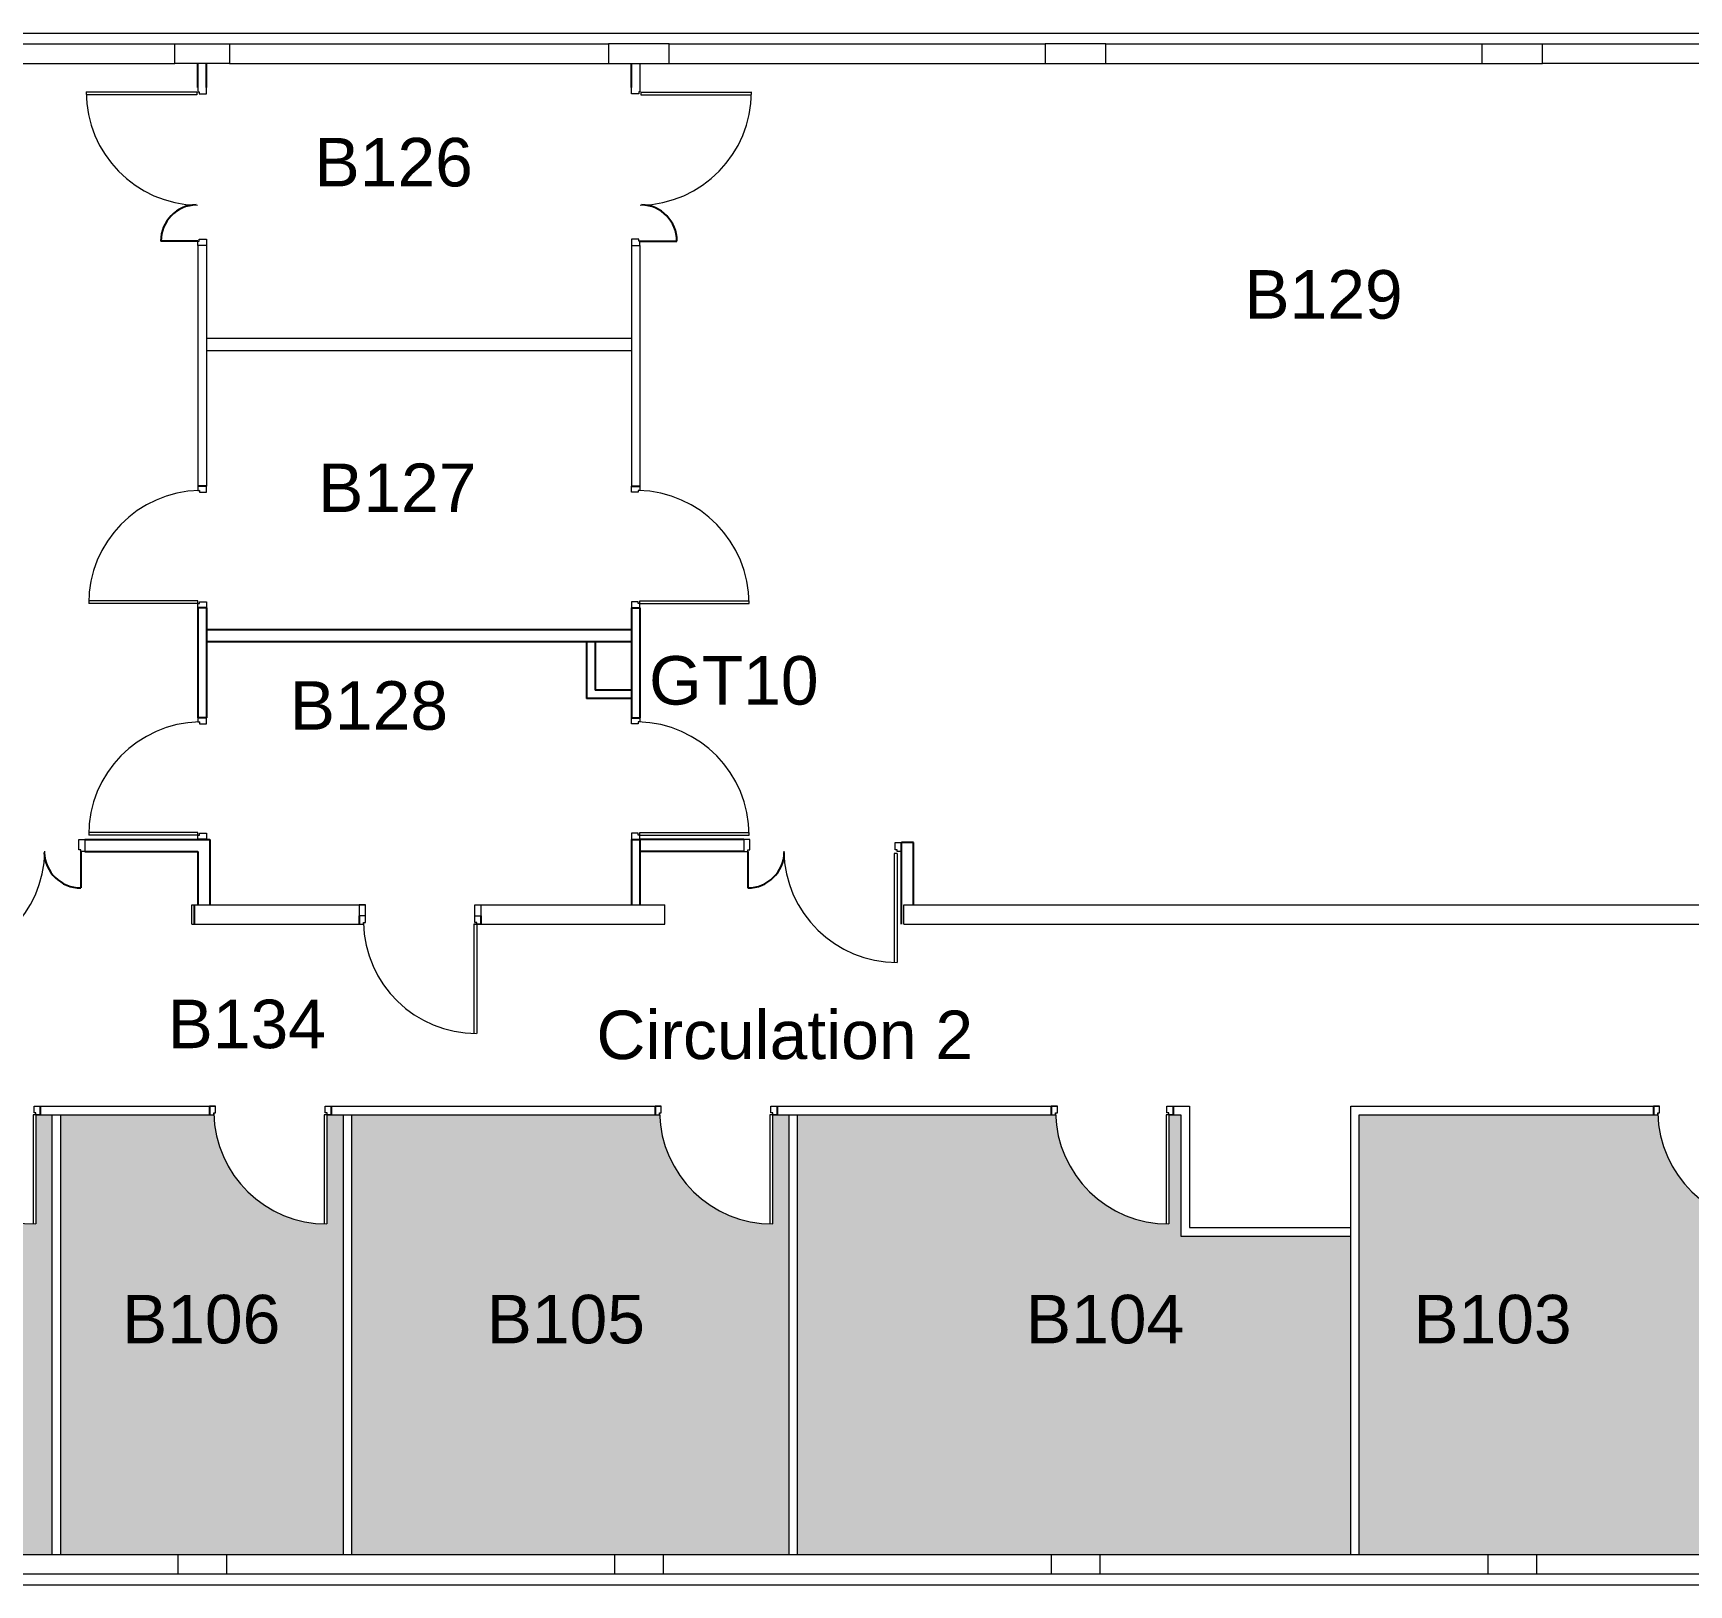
# Model space of a CAD drawing. Header units: millimetres. Extents: x 2006 to 2122, y 764 to 933.
# Drawn here: x 2063.59 to 2077.24, y 813.87 to 826.66 of the extents above; entities that cross this region are included whole.
import ezdxf

# ---------------------------------------------------------------- set-up
doc = ezdxf.new("R2010")
doc.units = ezdxf.units.MM
for name, color, linetype in [('B14_Cloisonnement existant', 4, 'Continuous'), ('B14_Maçonnerie Existante', 5, 'Continuous'), ('B14_Menuiseries intérieures', 251, 'Continuous'), ('Nom. Texte', 250, 'Continuous'), ('SUN', 2, 'Continuous')]:
    doc.layers.add(name, color=color, linetype=linetype)
doc.styles.add('ARIAL', font='arial.ttf')
doc.styles.get("Standard").update_dxf_attribs({"font": 'arial.ttf'})

msp = doc.modelspace()

# ---------------------------------------------------------------- hatches: boundary and pattern name
at = {"layer": 'SUN'}
h = msp.add_hatch(color=256, dxfattribs=at)
h.dxf.hatch_style = 1
h.paths.add_polyline_path([(2048.227, 815.922), (2048.297, 815.922), (2048.297, 815.907, 0.396437), (2049.196, 816.818), (2048.297, 816.818), (2048.227, 816.826), (2048.227, 816.876), (2048.227, 817.741), (2048.091, 817.741), (2048.091, 816.841, -0.403422), (2047.158, 817.741), (2047.123, 817.741), (2045.862, 817.741), (2045.862, 814.117), (2046.787, 814.117), (2047.187, 814.117), (2048.227, 814.117)])
h.paths.add_polyline_path([(2051.827, 817.741), (2051.691, 817.741), (2051.691, 816.841, -0.403422), (2050.758, 817.741), (2050.723, 817.741), (2048.297, 817.741), (2048.297, 816.841), (2049.197, 816.841, -0.403422), (2048.297, 815.907), (2048.297, 815.872), (2048.297, 814.117), (2050.387, 814.117), (2050.787, 814.117), (2051.827, 814.117)])
h.paths.add_polyline_path([(2055.352, 817.741), (2055.216, 817.741), (2055.216, 816.841, -0.403422), (2054.283, 817.741), (2054.248, 817.741), (2051.897, 817.741), (2051.897, 814.117), (2053.987, 814.117), (2054.387, 814.117), (2055.352, 814.117)])
h.paths.add_polyline_path([(2058.952, 817.741), (2058.816, 817.741), (2058.816, 816.841, -0.403422), (2057.883, 817.741), (2057.848, 817.741), (2055.422, 817.741), (2055.422, 814.117), (2057.562, 814.117), (2058.012, 814.117), (2058.952, 814.117)])
h.paths.add_polyline_path([(2063.752, 817.741), (2063.616, 817.741), (2063.616, 816.841, -0.403422), (2062.683, 817.741), (2062.648, 817.741), (2059.022, 817.741), (2059.022, 814.117), (2061.187, 814.117), (2061.587, 814.117), (2063.752, 814.117)])
h.paths.add_polyline_path([(2066.152, 817.741), (2066.016, 817.741), (2066.016, 816.841, -0.403422), (2065.083, 817.741), (2065.048, 817.741), (2063.822, 817.741), (2063.822, 814.117), (2064.787, 814.117), (2065.187, 814.117), (2066.023, 814.117), (2066.152, 814.117)])
h.paths.add_polyline_path([(2069.827, 817.741), (2069.691, 817.741), (2069.691, 816.841, -0.403422), (2068.758, 817.741), (2068.723, 817.741), (2066.222, 817.741), (2066.222, 814.117), (2068.387, 814.117), (2068.787, 814.117), (2069.827, 814.117)])
h.paths.add_polyline_path([(2074.457, 816.741), (2073.057, 816.741), (2073.057, 817.741), (2072.956, 817.741), (2072.956, 816.841, -0.403422), (2072.023, 817.741), (2071.988, 817.741), (2069.897, 817.741), (2069.897, 814.117), (2071.987, 814.117), (2072.387, 814.117), (2074.457, 814.117)])
h.paths.add_polyline_path([(2078.057, 817.741), (2077.921, 817.741), (2077.921, 816.841, -0.403422), (2076.988, 817.741), (2076.953, 817.741), (2074.527, 817.741), (2074.527, 814.117), (2075.587, 814.117), (2075.987, 814.117), (2078.057, 814.117)])
h.paths.add_polyline_path([(2081.657, 815.925), (2081.657, 817.741), (2081.522, 817.741), (2081.486, 817.741), (2081.486, 816.841, -0.403422), (2080.553, 817.741), (2080.518, 817.741), (2080.197, 817.741), (2080.197, 817.171), (2078.127, 817.171), (2078.127, 814.117), (2079.187, 814.117), (2079.587, 814.117), (2081.657, 814.117)])
h.paths.add_polyline_path([(2084.107, 817.741), (2083.972, 817.741), (2083.936, 817.741), (2083.936, 816.841, -0.403422), (2083.003, 817.741), (2082.968, 817.741), (2081.727, 817.741), (2081.727, 815.925), (2081.727, 814.117), (2082.787, 814.117), (2083.187, 814.117), (2084.107, 814.117)])
h.paths.add_polyline_path([(2046.106, 815.637), (2047.611, 815.637), (2047.611, 816.461), (2046.106, 816.461)], flags=24)
h.paths.add_polyline_path([(2049.564, 815.637), (2051.069, 815.637), (2051.069, 816.461), (2049.564, 816.461)], flags=24)
h.paths.add_polyline_path([(2052.393, 815.637), (2053.898, 815.637), (2053.898, 816.461), (2052.393, 816.461)], flags=24)
h.paths.add_polyline_path([(2055.972, 815.637), (2057.477, 815.637), (2057.477, 816.461), (2055.972, 816.461)], flags=24)
h.paths.add_polyline_path([(2060.34, 815.637), (2061.845, 815.637), (2061.845, 816.461), (2060.34, 816.461)], flags=24)
h.paths.add_polyline_path([(2064.186, 815.637), (2065.691, 815.637), (2065.691, 816.461), (2064.186, 816.461)], flags=24)
h.paths.add_polyline_path([(2067.192, 815.637), (2068.697, 815.637), (2068.697, 816.461), (2067.192, 816.461)], flags=24)
h.paths.add_polyline_path([(2071.639, 815.637), (2073.144, 815.637), (2073.144, 816.461), (2071.639, 816.461)], flags=24)
h.paths.add_polyline_path([(2074.832, 815.637), (2076.337, 815.637), (2076.337, 816.461), (2074.832, 816.461)], flags=24)
h.paths.add_polyline_path([(2079.036, 815.637), (2080.541, 815.637), (2080.541, 816.461), (2079.036, 816.461)], flags=24)
h.paths.add_polyline_path([(2081.91, 815.637), (2083.415, 815.637), (2083.415, 816.461), (2081.91, 816.461)], flags=24)

# ---------------------------------------------------------------- linework, layer by layer
at = {"layer": 'B14_Cloisonnement existant'}
for p, q in [((2064.952, 826.207), (2064.952, 826.407)), ((2065.022, 826.207), (2065.022, 826.407)), ((2068.527, 826.207), (2068.527, 826.407)), ((2064.952, 821.919), (2064.952, 821.014)), ((2065.022, 821.919), (2065.022, 821.014)), ((2068.527, 821.919), (2068.527, 821.014)), ((2068.597, 821.919), (2068.597, 821.014)), ((2065.022, 821.741), (2068.527, 821.741)), ((2065.022, 821.641), (2068.527, 821.641)), ((2068.157, 821.641), (2068.157, 821.171)), ((2068.227, 821.641), (2068.227, 821.241)), ((2068.527, 821.241), (2068.227, 821.241)), ((2068.527, 821.171), (2068.157, 821.171)), ((2064.021, 820.011), (2065.052, 820.011)), ((2065.052, 820.011), (2065.052, 819.471)), ((2068.527, 820.011), (2068.527, 819.471)), ((2068.597, 820.011), (2068.597, 819.471)), ((2069.452, 820.011), (2068.597, 820.011)), ((2064.021, 819.911), (2064.952, 819.911)), ((2064.952, 819.911), (2064.952, 819.471)), ((2069.452, 819.911), (2068.597, 819.911)), ((2070.752, 819.311), (2070.752, 819.986)), ((2070.852, 819.986), (2070.752, 819.986)), ((2070.852, 819.471), (2070.852, 819.986)), ((2064.922, 819.471), (2064.922, 819.311))]:
    msp.add_line(p, q, dxfattribs=at)
at = {"layer": 'B14_Cloisonnement existant', "lineweight": 9}
for p, q in [((2068.597, 826.407), (2068.597, 826.207)), ((2064.952, 824.907), (2064.952, 822.923)), ((2065.022, 824.907), (2065.022, 822.923)), ((2068.527, 824.907), (2068.527, 822.923)), ((2068.597, 824.907), (2068.597, 822.923)), ((2065.022, 824.141), (2068.527, 824.141)), ((2065.022, 824.041), (2068.527, 824.041)), ((2063.602, 817.811), (2065.098, 817.811)), ((2063.617, 817.741), (2065.083, 817.741)), ((2063.752, 814.117), (2063.752, 817.741)), ((2063.822, 814.117), (2063.822, 817.741)), ((2066.002, 817.811), (2068.773, 817.811)), ((2066.017, 817.741), (2068.758, 817.741)), ((2066.152, 814.117), (2066.152, 817.741)), ((2066.222, 814.117), (2066.222, 817.741)), ((2069.677, 817.811), (2072.038, 817.811)), ((2069.692, 817.741), (2072.023, 817.741)), ((2074.457, 817.811), (2077.003, 817.811)), ((2074.527, 817.741), (2076.988, 817.741))]:
    msp.add_line(p, q, dxfattribs=at)
at = {"layer": 'B14_Cloisonnement existant', "lineweight": 9, "ltscale": 150}
for p, q in [((2069.827, 814.117), (2069.827, 817.741)), ((2069.897, 814.117), (2069.897, 817.741)), ((2072.957, 817.811), (2073.127, 817.811)), ((2072.957, 817.741), (2073.057, 817.741)), ((2073.057, 817.741), (2073.057, 816.741)), ((2073.127, 817.811), (2073.127, 816.811)), ((2074.457, 814.117), (2074.457, 817.811)), ((2074.527, 814.117), (2074.527, 817.741)), ((2073.057, 816.741), (2074.457, 816.741)), ((2073.127, 816.811), (2074.457, 816.811))]:
    msp.add_line(p, q, dxfattribs=at)
at = {"layer": 'B14_Maçonnerie Existante', "lineweight": 9, "ltscale": 10}
for p, q in [((2031.903, 826.657), (2072.107, 826.657)), ((2061.587, 826.567), (2064.762, 826.567)), ((2065.212, 826.567), (2068.337, 826.567)), ((2068.837, 826.567), (2071.937, 826.567)), ((2072.107, 826.657), (2084.387, 826.657)), ((2072.437, 826.567), (2075.537, 826.567)), ((2076.037, 826.567), (2079.137, 826.567)), ((2061.587, 826.407), (2064.762, 826.407)), ((2065.212, 826.407), (2068.337, 826.407)), ((2068.837, 826.407), (2071.937, 826.407)), ((2072.437, 826.407), (2075.537, 826.407)), ((2079.137, 826.407), (2076.037, 826.407))]:
    msp.add_line(p, q, dxfattribs=at)
at = {"layer": 'B14_Maçonnerie Existante', "lineweight": 9}
for p, q in [((2064.762, 826.407), (2064.762, 826.567)), ((2064.762, 826.567), (2065.212, 826.567)), ((2065.212, 826.567), (2065.212, 826.407)), ((2075.537, 826.567), (2076.037, 826.567)), ((2065.212, 826.407), (2064.762, 826.407)), ((2068.337, 826.407), (2068.837, 826.407)), ((2075.537, 826.407), (2076.037, 826.407)), ((2064.902, 819.311), (2064.902, 819.471)), ((2064.902, 819.471), (2065.072, 819.471)), ((2065.072, 819.471), (2066.333, 819.471)), ((2067.236, 819.471), (2068.802, 819.471)), ((2068.802, 819.311), (2068.802, 819.471)), ((2070.772, 819.311), (2070.772, 819.471)), ((2070.772, 819.471), (2079.522, 819.471)), ((2064.902, 819.311), (2065.072, 819.311)), ((2065.072, 819.311), (2066.318, 819.311)), ((2067.228, 819.311), (2068.802, 819.311)), ((2070.772, 819.311), (2079.622, 819.311)), ((2064.787, 814.117), (2064.787, 813.957)), ((2064.787, 814.117), (2065.187, 814.117)), ((2065.187, 814.117), (2065.187, 813.957)), ((2068.387, 814.117), (2068.387, 813.957)), ((2068.387, 814.117), (2068.787, 814.117)), ((2068.787, 814.117), (2068.787, 813.957)), ((2071.987, 814.117), (2071.987, 813.957)), ((2071.987, 814.117), (2072.387, 814.117)), ((2072.387, 814.117), (2072.387, 813.957)), ((2075.587, 814.117), (2075.587, 813.957)), ((2075.587, 814.117), (2075.987, 814.117)), ((2075.987, 814.117), (2075.987, 813.957)), ((2064.787, 813.957), (2065.187, 813.957)), ((2068.387, 813.957), (2068.787, 813.957)), ((2071.987, 813.957), (2072.387, 813.957)), ((2075.587, 813.957), (2075.987, 813.957))]:
    msp.add_line(p, q, dxfattribs=at)
at = {"layer": 'B14_Maçonnerie Existante', "lineweight": 9, "ltscale": 7}
for p, q in [((2061.587, 814.117), (2064.787, 814.117)), ((2065.187, 814.117), (2066.023, 814.117)), ((2065.212, 814.117), (2068.387, 814.117)), ((2068.787, 814.117), (2071.987, 814.117)), ((2072.387, 814.117), (2075.587, 814.117)), ((2075.987, 814.117), (2079.187, 814.117)), ((2013.732, 813.867), (2084.636, 813.867)), ((2061.587, 813.957), (2064.787, 813.957)), ((2065.187, 813.957), (2068.387, 813.957)), ((2068.787, 813.957), (2071.987, 813.957)), ((2072.387, 813.957), (2075.587, 813.957)), ((2075.987, 813.957), (2079.187, 813.957))]:
    msp.add_line(p, q, dxfattribs=at)
at = {"layer": 'B14_Maçonnerie Existante', "lineweight": 9}
for points in [[(2068.837, 826.407), (2068.837, 826.567), (2068.337, 826.567), (2068.337, 826.407)], [(2075.537, 826.567), (2075.537, 826.407)], [(2076.037, 826.407), (2076.037, 826.567)]]:
    msp.add_lwpolyline(points, dxfattribs=at)
msp.add_lwpolyline([(2071.937, 826.407), (2072.437, 826.407), (2072.437, 826.567), (2071.937, 826.567)], close=True, dxfattribs=at)
at = {"layer": 'B14_Menuiseries intérieures', "lineweight": 9, "ltscale": 7}
for p, q in [((2064.945, 826.171), (2064.032, 826.171)), ((2064.945, 826.149), (2064.032, 826.149)), ((2064.945, 826.171), (2064.945, 826.149)), ((2064.952, 826.207), (2064.952, 826.172)), ((2064.952, 826.172), (2064.962, 826.172)), ((2064.962, 826.172), (2064.962, 826.157)), ((2064.962, 826.157), (2065.022, 826.157)), ((2065.022, 826.157), (2065.022, 826.207)), ((2068.527, 826.157), (2068.527, 826.207)), ((2068.587, 826.157), (2068.527, 826.157)), ((2068.587, 826.172), (2068.587, 826.157)), ((2068.597, 826.172), (2068.587, 826.172)), ((2068.597, 826.207), (2068.597, 826.172)), ((2068.603, 826.171), (2069.517, 826.171)), ((2068.603, 826.171), (2068.603, 826.149)), ((2068.603, 826.149), (2069.516, 826.149)), ((2064.951, 824.907), (2064.951, 824.942)), ((2064.951, 824.942), (2064.962, 824.942)), ((2064.962, 824.957), (2065.022, 824.957)), ((2064.962, 824.942), (2064.962, 824.957)), ((2065.022, 824.957), (2065.022, 824.907)), ((2068.527, 824.957), (2068.527, 824.907)), ((2068.587, 824.957), (2068.527, 824.957)), ((2068.587, 824.942), (2068.587, 824.957)), ((2068.597, 824.942), (2068.587, 824.942)), ((2068.597, 824.907), (2068.597, 824.942)), ((2064.952, 822.923), (2064.952, 822.888)), ((2064.952, 822.888), (2064.967, 822.888)), ((2064.967, 822.888), (2064.967, 822.873)), ((2064.967, 822.873), (2065.022, 822.873)), ((2065.022, 822.873), (2065.022, 822.923)), ((2068.527, 822.873), (2068.527, 822.923)), ((2068.582, 822.873), (2068.527, 822.873)), ((2068.597, 822.888), (2068.582, 822.888)), ((2068.582, 822.888), (2068.582, 822.873)), ((2068.597, 822.923), (2068.597, 822.888)), ((2064.952, 821.977), (2064.052, 821.977)), ((2064.952, 821.954), (2064.052, 821.954)), ((2064.952, 821.954), (2064.952, 821.977)), ((2064.952, 821.919), (2064.952, 821.954)), ((2064.952, 821.954), (2064.967, 821.954)), ((2064.967, 821.969), (2065.022, 821.969)), ((2064.967, 821.954), (2064.967, 821.969)), ((2065.022, 821.969), (2065.022, 821.919)), ((2068.527, 821.969), (2068.527, 821.919)), ((2068.582, 821.969), (2068.527, 821.969)), ((2068.582, 821.954), (2068.582, 821.969)), ((2068.597, 821.954), (2068.582, 821.954)), ((2068.597, 821.977), (2069.496, 821.977)), ((2068.597, 821.954), (2068.597, 821.977)), ((2068.597, 821.954), (2069.497, 821.954)), ((2068.597, 821.919), (2068.597, 821.954)), ((2064.952, 821.014), (2064.952, 820.979)), ((2064.952, 820.979), (2064.967, 820.979)), ((2064.967, 820.979), (2064.967, 820.964)), ((2064.967, 820.964), (2065.022, 820.964)), ((2065.022, 820.964), (2065.022, 821.014)), ((2068.527, 820.964), (2068.527, 821.014)), ((2068.582, 820.964), (2068.527, 820.964)), ((2068.597, 820.979), (2068.582, 820.979)), ((2068.582, 820.979), (2068.582, 820.964)), ((2068.597, 821.014), (2068.597, 820.979)), ((2063.971, 820.011), (2064.021, 820.011)), ((2063.971, 819.926), (2063.971, 820.011)), ((2064.952, 820.069), (2064.052, 820.069)), ((2064.952, 820.046), (2064.052, 820.046)), ((2064.952, 820.046), (2064.952, 820.069)), ((2064.952, 820.011), (2064.952, 820.046)), ((2064.952, 820.046), (2064.967, 820.046)), ((2064.967, 820.061), (2065.022, 820.061)), ((2064.967, 820.046), (2064.967, 820.061)), ((2065.022, 820.061), (2065.022, 820.011)), ((2068.527, 820.061), (2068.527, 820.011)), ((2068.582, 820.061), (2068.527, 820.061)), ((2068.582, 820.046), (2068.582, 820.061)), ((2068.597, 820.046), (2068.582, 820.046)), ((2068.597, 820.069), (2069.496, 820.069)), ((2068.597, 820.046), (2068.597, 820.069)), ((2068.597, 820.046), (2069.497, 820.046)), ((2068.597, 820.011), (2068.597, 820.046)), ((2069.502, 820.011), (2069.452, 820.011)), ((2069.502, 819.926), (2069.502, 820.011)), ((2063.986, 819.926), (2063.971, 819.926)), ((2063.986, 819.911), (2063.986, 819.926)), ((2064.021, 819.911), (2063.986, 819.911)), ((2069.452, 819.911), (2069.487, 819.911)), ((2069.487, 819.911), (2069.487, 819.926)), ((2069.487, 819.926), (2069.502, 819.926)), ((2070.694, 819.896), (2070.694, 818.996)), ((2070.717, 819.896), (2070.694, 819.896)), ((2070.702, 819.986), (2070.752, 819.986)), ((2070.702, 819.926), (2070.702, 819.986)), ((2070.717, 819.926), (2070.702, 819.926)), ((2070.717, 819.911), (2070.717, 819.926)), ((2070.752, 819.911), (2070.717, 819.911)), ((2070.717, 819.896), (2070.717, 818.996)), ((2066.333, 819.471), (2066.283, 819.471)), ((2066.333, 819.471), (2066.283, 819.471)), ((2066.333, 819.326), (2066.333, 819.471)), ((2067.236, 819.471), (2067.286, 819.471)), ((2067.236, 819.326), (2067.236, 819.471)), ((2067.286, 819.471), (2067.286, 819.311)), ((2066.333, 819.381), (2066.283, 819.381)), ((2066.318, 819.311), (2066.318, 819.326)), ((2066.318, 819.311), (2066.318, 819.326)), ((2066.318, 819.326), (2066.333, 819.326)), ((2066.333, 819.326), (2066.333, 819.381)), ((2067.236, 819.381), (2067.286, 819.381)), ((2067.236, 819.326), (2067.236, 819.381)), ((2067.251, 819.326), (2067.236, 819.326)), ((2067.251, 819.326), (2067.236, 819.326)), ((2067.251, 819.311), (2067.251, 819.326)), ((2067.251, 819.311), (2067.251, 819.326)), ((2066.283, 819.311), (2066.318, 819.311)), ((2067.228, 819.311), (2067.228, 818.411)), ((2067.251, 819.311), (2067.228, 819.311)), ((2067.251, 819.311), (2067.251, 818.411)), ((2067.286, 819.311), (2067.251, 819.311)), ((2063.594, 817.741), (2063.594, 816.841)), ((2063.616, 817.741), (2063.594, 817.741)), ((2063.602, 817.811), (2063.652, 817.811)), ((2063.602, 817.756), (2063.602, 817.811)), ((2063.617, 817.756), (2063.602, 817.756)), ((2063.616, 817.741), (2063.616, 816.841)), ((2063.617, 817.741), (2063.617, 817.756)), ((2063.652, 817.741), (2063.617, 817.741)), ((2065.098, 817.811), (2065.048, 817.811)), ((2065.048, 817.741), (2065.083, 817.741)), ((2065.083, 817.741), (2065.083, 817.756)), ((2065.083, 817.756), (2065.098, 817.756)), ((2065.098, 817.756), (2065.098, 817.811)), ((2065.994, 817.741), (2065.994, 816.841)), ((2066.016, 817.741), (2065.994, 817.741)), ((2066.002, 817.811), (2066.052, 817.811)), ((2066.002, 817.756), (2066.002, 817.811)), ((2066.017, 817.756), (2066.002, 817.756)), ((2066.016, 817.741), (2066.016, 816.841)), ((2066.017, 817.741), (2066.017, 817.756)), ((2066.052, 817.741), (2066.017, 817.741)), ((2068.773, 817.811), (2068.723, 817.811)), ((2068.723, 817.741), (2068.758, 817.741)), ((2068.758, 817.741), (2068.758, 817.756)), ((2068.758, 817.756), (2068.773, 817.756)), ((2068.773, 817.756), (2068.773, 817.811)), ((2069.669, 817.741), (2069.669, 816.841)), ((2069.691, 817.741), (2069.669, 817.741)), ((2069.677, 817.811), (2069.727, 817.811)), ((2069.677, 817.756), (2069.677, 817.811)), ((2069.692, 817.756), (2069.677, 817.756)), ((2069.691, 817.741), (2069.691, 816.841)), ((2069.692, 817.741), (2069.692, 817.756)), ((2069.727, 817.741), (2069.692, 817.741)), ((2072.038, 817.811), (2071.988, 817.811)), ((2071.988, 817.741), (2072.023, 817.741)), ((2072.023, 817.741), (2072.023, 817.756)), ((2072.023, 817.756), (2072.038, 817.756)), ((2072.038, 817.756), (2072.038, 817.811)), ((2072.934, 817.741), (2072.934, 816.841)), ((2072.956, 817.741), (2072.934, 817.741)), ((2072.942, 817.811), (2072.992, 817.811)), ((2072.942, 817.756), (2072.942, 817.811)), ((2072.957, 817.756), (2072.942, 817.756)), ((2072.956, 817.741), (2072.956, 816.841)), ((2072.957, 817.741), (2072.957, 817.756)), ((2072.992, 817.741), (2072.957, 817.741)), ((2077.003, 817.811), (2076.953, 817.811)), ((2076.953, 817.741), (2076.988, 817.741)), ((2076.988, 817.741), (2076.988, 817.756)), ((2076.988, 817.756), (2077.003, 817.756)), ((2077.003, 817.756), (2077.003, 817.811))]:
    msp.add_line(p, q, dxfattribs=at)
at = {"layer": 'B14_Menuiseries intérieures'}
for p, q in [((2064.951, 824.942), (2064.647, 824.942)), ((2068.597, 824.942), (2068.902, 824.942)), ((2065.022, 822.923), (2064.952, 822.923)), ((2068.527, 822.923), (2068.597, 822.923)), ((2065.022, 821.919), (2064.952, 821.919)), ((2068.527, 821.919), (2068.597, 821.919)), ((2065.022, 821.014), (2064.952, 821.014)), ((2068.527, 821.014), (2068.597, 821.014)), ((2065.022, 820.011), (2064.952, 820.011)), ((2068.527, 820.011), (2068.597, 820.011)), ((2063.987, 819.911), (2063.987, 819.611)), ((2069.487, 819.911), (2069.487, 819.611)), ((2066.283, 819.381), (2066.283, 819.311)), ((2067.286, 819.381), (2067.286, 819.311)), ((2063.652, 817.811), (2063.652, 817.741)), ((2065.048, 817.811), (2065.048, 817.741)), ((2066.052, 817.811), (2066.052, 817.741)), ((2068.723, 817.811), (2068.723, 817.741)), ((2069.727, 817.811), (2069.727, 817.741)), ((2071.988, 817.811), (2071.988, 817.741)), ((2072.992, 817.811), (2072.992, 817.741)), ((2076.953, 817.811), (2076.953, 817.741))]:
    msp.add_line(p, q, dxfattribs=at)
at = {"layer": 'B14_Menuiseries intérieures', "lineweight": 9}
for p, q in [((2065.022, 824.907), (2064.951, 824.907)), ((2068.527, 824.907), (2068.597, 824.907)), ((2064.021, 820.011), (2064.021, 819.911)), ((2069.452, 820.011), (2069.452, 819.911)), ((2066.283, 819.471), (2066.283, 819.311)), ((2066.283, 819.471), (2066.283, 819.311)), ((2067.286, 819.471), (2067.286, 819.311))]:
    msp.add_line(p, q, dxfattribs=at)
at = {"layer": 'B14_Menuiseries intérieures', "color": 8, "lineweight": 9, "ltscale": 7}
for p, q in [((2066.286, 819.311), (2066.321, 819.311)), ((2067.286, 819.311), (2067.251, 819.311))]:
    msp.add_line(p, q, dxfattribs=at)
at = {"layer": 'B14_Menuiseries intérieures', "lineweight": 9}
for centre, start, end in [((2064.965, 826.172), 180.012, 268.9645), ((2068.583, 826.172), 271.0355, 359.988), ((2064.986, 821.954), 91.3194, 179.9773), ((2068.562, 821.954), 0.0227, 88.6806), ((2064.986, 820.046), 91.3194, 179.9773), ((2068.562, 820.046), 0.0227, 88.6806), ((2062.757, 819.93), 270.012, 358.9645), ((2070.717, 819.93), 181.0355, 269.988), ((2067.251, 819.345), 181.3194, 269.9773), ((2063.617, 817.775), 181.3194, 269.9773), ((2066.017, 817.775), 181.3194, 269.9773), ((2069.692, 817.775), 181.3194, 269.9773), ((2072.957, 817.775), 181.3194, 269.9773), ((2077.922, 817.775), 181.3194, 269.9773)]:
    msp.add_arc(centre, 0.934, start, end, dxfattribs=at)
at = {"layer": 'B14_Menuiseries intérieures', "lineweight": 9, "ltscale": 7}
for centre, start, end in [((2064.945, 826.149), 270, 0), ((2064.962, 826.157), 270, 0), ((2068.587, 826.157), 180, 270), ((2068.603, 826.149), 180, 270), ((2064.952, 821.977), 0, 90), ((2064.967, 821.969), 0, 90), ((2068.582, 821.969), 90, 180), ((2068.597, 821.977), 90, 180), ((2064.952, 820.069), 0, 90), ((2064.967, 820.061), 0, 90), ((2068.582, 820.061), 90, 180), ((2068.597, 820.069), 90, 180), ((2070.694, 819.896), 90, 180), ((2070.702, 819.926), 90, 180), ((2067.236, 819.326), 90, 180), ((2067.236, 819.326), 90, 180), ((2067.228, 819.311), 90, 180), ((2063.602, 817.756), 90, 180), ((2065.994, 817.741), 90, 180), ((2066.002, 817.756), 90, 180), ((2069.669, 817.741), 90, 180), ((2069.677, 817.756), 90, 180), ((2072.934, 817.741), 90, 180), ((2072.942, 817.756), 90, 180)]:
    msp.add_arc(centre, 0, start, end, dxfattribs=at)
at = {"layer": 'B14_Menuiseries intérieures'}
for centre, start, end in [((2064.947, 824.942), 91.6351, 180.0259), ((2068.602, 824.942), 359.9741, 88.3649), ((2063.986, 819.911), 181.6351, 270.0259), ((2069.487, 819.911), 269.9741, 358.3649)]:
    msp.add_arc(centre, 0.3, start, end, dxfattribs=at)

# ---------------------------------------------------------------- texts
at = {"layer": 'Nom. Texte', "char_height": 0.4, "attachment_point": 1}
for s, insert, width in [('B126', (2065.914, 825.793), 2.1893), ('B129', (2073.58, 824.703), 4.3786), ('B127', (2065.944, 823.109), 2.1893), ('B128', (2065.71, 821.315), 2.1893), ('B134', (2064.703, 818.69), 2.1893), ('Circulation 2', (2068.238, 818.6), 3.26101), ('B106', (2064.327, 816.257), 2.1893), ('B105', (2067.333, 816.257), 2.1893), ('B104', (2071.779, 816.257), 2.1893), ('B103', (2074.973, 816.257), 2.1893)]:
    msp.add_mtext(s, dxfattribs=dict(at, insert=insert, width=width))
at = {"layer": 'Nom. Texte', "insert": (2068.672, 821.522), "char_height": 0.4, "attachment_point": 1, "style": 'ARIAL'}
msp.add_mtext_dynamic_manual_height_columns('GT10', width=1.78509, gutter_width=12.5, heights=[0], dxfattribs=at)

doc.saveas('drawing.dxf')
